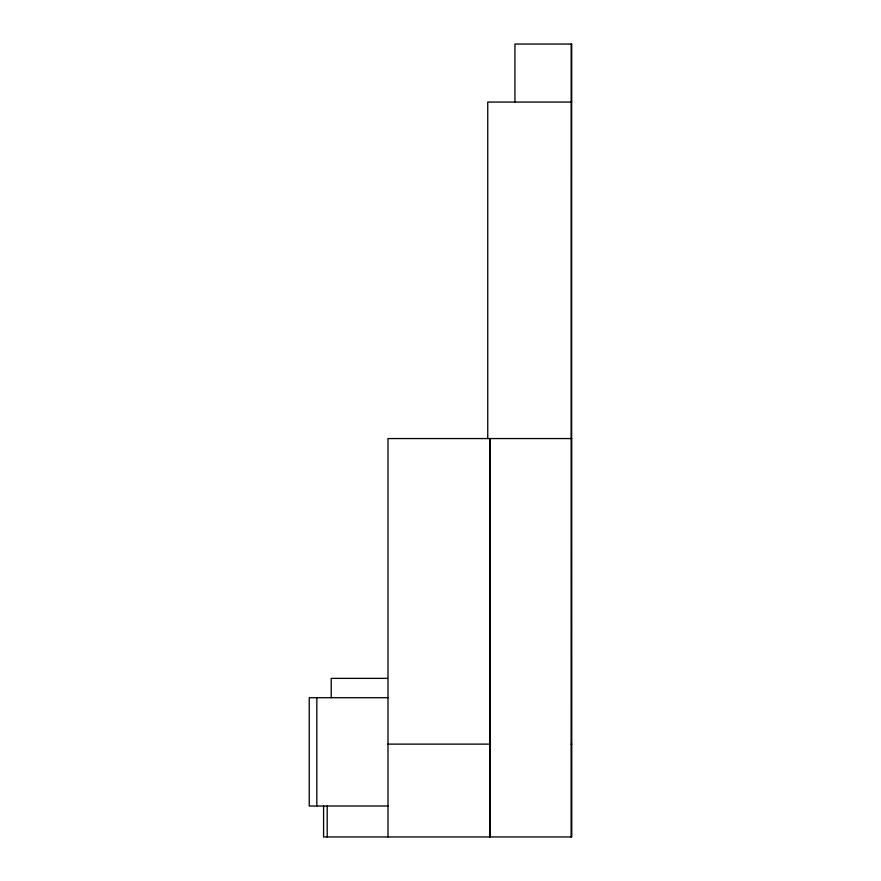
<?xml version="1.0" encoding="UTF-8"?>
<svg xmlns="http://www.w3.org/2000/svg" width="881" height="881" viewBox="0 0 881 881"><rect width="100%" height="100%" fill="white"/><g stroke="black" fill="none" stroke-linecap="round" stroke-linejoin="round"><path stroke-width="1.32" d="M514.933 102.064L514.933 44.05L571.714 44.05L571.714 102.064L487.744 102.064L487.744 438.562M323.591 806.005L323.591 836.95L571.758 836.95L571.714 438.562L387.992 438.562L387.992 836.95M387.541 678.37L331.212 678.37L331.212 697.708M387.992 697.708L309.242 697.708L309.242 806.005L387.992 806.005M387.992 744.126L489.792 744.126M571.13 744.126L571.758 744.126M571.637 102.064L571.637 438.562M571.174 44.05L571.13 836.95M489.869 438.562L489.869 836.95M489.792 438.562L489.792 836.95M327.192 806.005L327.192 836.95M316.83 697.708L316.83 806.005"/></g></svg>
